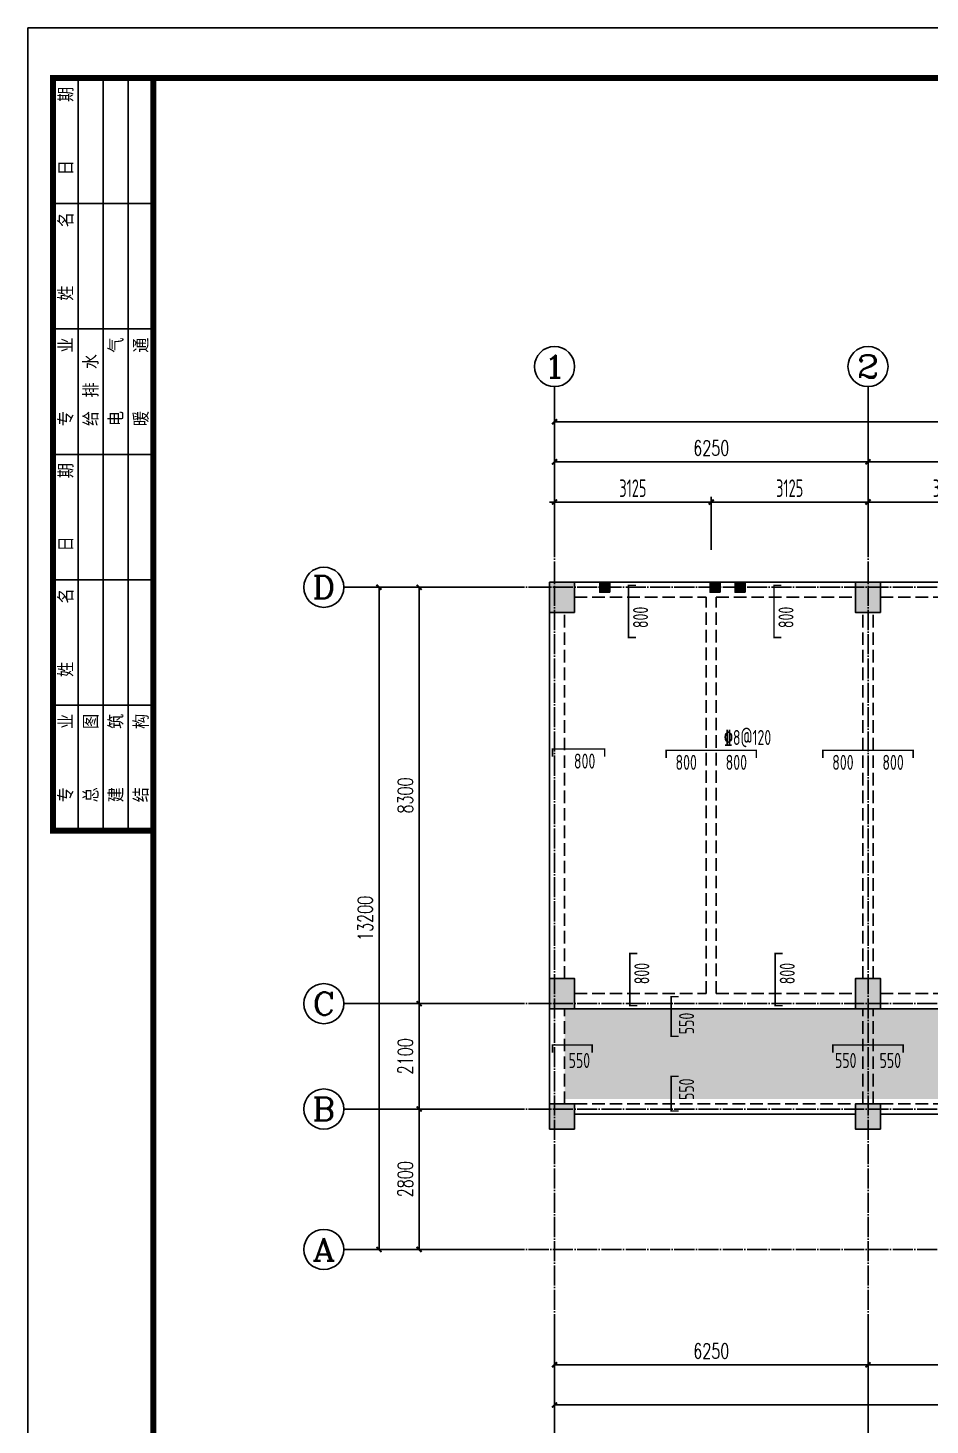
# Model space of a CAD drawing. Extents: x -441005 to 725361, y -182459 to 319313.
# Drawn here: x 139600 to 157588, y -72800 to -44950 of the extents above; entities that cross this region are included whole.
import ezdxf
from ezdxf.enums import TextEntityAlignment as Align

# ---------------------------------------------------------------- set-up
doc = ezdxf.new("R2010")
doc.units = 0
doc.header["$LTSCALE"] = 100
for name, pattern in [('DASHED', [0.75, 0.5, -0.25]), ('DOTE', [2.42, 2, -0.2, 0.02, -0.2]), ('HIDDEN', [7, 5, -2])]:
    doc.linetypes.add(name, pattern=pattern)
doc.layers.get('0').update_dxf_attribs({"linetype": 'CONTINUOUS'})
doc.layers.get('Defpoints').update_dxf_attribs({"linetype": 'CONTINUOUS'})
for name, color, linetype in [('AXIS', 3, 'CONTINUOUS'), ('AXIS_TEXT', 7, 'CONTINUOUS'), ('BEAM', 4, 'DASHED'), ('BEAM_CON', 4, 'CONTINUOUS'), ('B板筋标注', 7, 'CONTINUOUS'), ('B板细部尺寸标注', 9, 'CONTINUOUS'), ('COLU', 7, 'CONTINUOUS'), ('DOTE', 8, 'DOTE'), ('FSK_FREIN', 2, 'CONTINUOUS'), ('FSK_FTEXT', 4, 'CONTINUOUS'), ('GZ', 2, 'CONTINUOUS'), ('图框', 7, 'CONTINUOUS')]:
    doc.layers.add(name, color=color, linetype=linetype)
doc.styles.add('_TCH_AXIS', font='COMPLEX', dxfattribs={"bigfont": 'GBCBIG'})
doc.styles.add('_TCH_DIM_T3', font='simplex_.ttf', dxfattribs={"width": 0.705882, "bigfont": 'GBCBIG'})
doc.styles.add('BW_Rein', font='Tssdeng.shx', dxfattribs={"width": 0.7, "bigfont": 'hztxt.shx'})
doc.styles.add('COMPLEX', font='COMPLEX')
doc.styles.add('HZTXT', font='TXT', dxfattribs={"bigfont": 'HZTXT'})
doc.styles.add('TSSD_Dimension', font='tssdeng.shx', dxfattribs={"width": 0.62, "bigfont": '1.shx'})
doc.dimstyles.new('_TCH_ARCH&&100', dxfattribs={"dimtxt": 297.5, "dimasz": 100, "dimexe": 250, "dimexo": 300, "dimgap": 126.25, "dimtad": 1, "dimdec": 0, "dimzin": 0, "dimdsep": 46, "dimtxsty": '_TCH_DIM_T3', "dimblk": 'ARCHTICK', "dimcen": 0.09, "dimclrt": 7, "dimazin": 2, "dimtfac": 1, "dimtdec": 0, "dimtix": 1, "dimtmove": 2, "dimatfit": 3, "dimfxl": 0, "dimtolj": 1, "dimtzin": 0, "dimarcsym": 0})
doc.dimstyles.new('TSSD_100_100', dxfattribs={"dimtxt": 350, "dimasz": 100, "dimexe": 100, "dimexo": 250, "dimgap": 100, "dimtad": 1, "dimdec": 0, "dimzin": 0, "dimdsep": 46, "dimtxsty": 'TSSD_Dimension', "dimblk": 'ARCHTICK', "dimblk1": 'ARCHTICK', "dimblk2": 'ARCHTICK', "dimcen": 0, "dimdle": 100, "dimclrt": 7, "dimadec": 0, "dimazin": 0, "dimtfac": 1, "dimtdec": 0, "dimtix": 1, "dimtmove": 2, "dimatfit": 3, "dimfxl": 0, "dimtolj": 1, "dimtzin": 0, "dimarcsym": 0})

# ---------------------------------------------------------------- blocks, each defined once
blk = doc.blocks.new('_AXISO')
blk.add_circle((0, 0), 0.5)
at = {"layer": 'AXIS_TEXT', "style": 'COMPLEX', "width": 1.041667}
blk.add_attdef('A', text='', height=0.56, dxfattribs=at).set_placement((-0.25, -0.28), (0.25, -0.28), align=Align.FIT)
blk = doc.blocks.new('_ArchTick')
at = {"color": 0, "linetype": 'ByBlock', "const_width": 0.4}
blk.add_lwpolyline([(-0.5, -0.5), (0.5, 0.5)], dxfattribs=at)
blk = doc.blocks.new('*D57')
at = {"layer": 'AXIS', "color": 0, "lineweight": -2}
for p, q in [((148800, -66500), (147150, -66500)), ((147400, -69300), (147400, -66500)), ((148800, -69300), (147150, -69300))]:
    blk.add_line(p, q, dxfattribs=at)
at = {"layer": 'Defpoints', "color": 0}
for p in [(147400, -66500), (149100, -66500), (149100, -69300)]:
    blk.add_point(p, dxfattribs=at)
at = {"layer": 'AXIS', "color": 0, "lineweight": -2, "xscale": 100, "yscale": 100, "zscale": 100}
for p, rotation in [((147400, -66500), 90), ((147400, -69300), 270)]:
    blk.add_blockref('_ArchTick', p, dxfattribs=dict(at, rotation=rotation))
at = {"layer": 'AXIS', "color": 7, "insert": (147125, -67900), "char_height": 297.5, "attachment_point": 5, "rotation": 90, "style": '_TCH_DIM_T3'}
blk.add_mtext('\\A1;2800', dxfattribs=at)
blk = doc.blocks.new('*D58')
at = {"layer": 'AXIS', "color": 0, "lineweight": -2}
for p, q in [((148800, -64400), (147150, -64400)), ((147400, -66500), (147400, -64400)), ((148800, -66500), (147150, -66500))]:
    blk.add_line(p, q, dxfattribs=at)
at = {"layer": 'Defpoints', "color": 0}
for p in [(147400, -64400), (149100, -64400), (149100, -66500)]:
    blk.add_point(p, dxfattribs=at)
at = {"layer": 'AXIS', "color": 0, "lineweight": -2, "xscale": 100, "yscale": 100, "zscale": 100}
for p, rotation in [((147400, -64400), 90), ((147400, -66500), 270)]:
    blk.add_blockref('_ArchTick', p, dxfattribs=dict(at, rotation=rotation))
at = {"layer": 'AXIS', "color": 7, "insert": (147125, -65450), "char_height": 297.5, "attachment_point": 5, "rotation": 90, "style": '_TCH_DIM_T3'}
blk.add_mtext('\\A1;2100', dxfattribs=at)
blk = doc.blocks.new('*D59')
at = {"layer": 'AXIS', "color": 0, "lineweight": -2}
for p, q in [((148800, -56100), (147150, -56100)), ((147400, -64400), (147400, -56100)), ((148800, -64400), (147150, -64400))]:
    blk.add_line(p, q, dxfattribs=at)
at = {"layer": 'Defpoints', "color": 0}
for p in [(147400, -56100), (149100, -56100), (149100, -64400)]:
    blk.add_point(p, dxfattribs=at)
at = {"layer": 'AXIS', "color": 0, "lineweight": -2, "xscale": 100, "yscale": 100, "zscale": 100}
for p, rotation in [((147400, -56100), 90), ((147400, -64400), 270)]:
    blk.add_blockref('_ArchTick', p, dxfattribs=dict(at, rotation=rotation))
at = {"layer": 'AXIS', "color": 7, "insert": (147125, -60250), "char_height": 297.5, "attachment_point": 5, "rotation": 90, "style": '_TCH_DIM_T3'}
blk.add_mtext('\\A1;8300', dxfattribs=at)
blk = doc.blocks.new('*D60')
at = {"layer": 'AXIS', "color": 0, "lineweight": -2}
for p, q in [((150100, -54800), (150100, -53350)), ((156350, -54800), (156350, -53350)), ((150100, -53600), (156350, -53600))]:
    blk.add_line(p, q, dxfattribs=at)
at = {"layer": 'Defpoints', "color": 0}
for p in [(156350, -53600), (150100, -55100), (156350, -55100)]:
    blk.add_point(p, dxfattribs=at)
at = {"layer": 'AXIS', "color": 0, "lineweight": -2, "xscale": 100, "yscale": 100, "zscale": 100, "rotation": 180}
blk.add_blockref('_ArchTick', (150100, -53600), dxfattribs=at)
at = {"layer": 'AXIS', "color": 0, "lineweight": -2, "xscale": 100, "yscale": 100, "zscale": 100}
blk.add_blockref('_ArchTick', (156350, -53600), dxfattribs=at)
at = {"layer": 'AXIS', "color": 7, "insert": (153225, -53325), "char_height": 297.5, "attachment_point": 5, "style": '_TCH_DIM_T3'}
blk.add_mtext('\\A1;6250', dxfattribs=at)
blk = doc.blocks.new('*D61')
at = {"layer": 'AXIS', "color": 0, "lineweight": -2}
for p, q in [((156350, -54800), (156350, -53350)), ((162600, -54800), (162600, -53350)), ((156350, -53600), (162600, -53600))]:
    blk.add_line(p, q, dxfattribs=at)
at = {"layer": 'Defpoints', "color": 0}
for p in [(162600, -53600), (156350, -55100), (162600, -55100)]:
    blk.add_point(p, dxfattribs=at)
at = {"layer": 'AXIS', "color": 0, "lineweight": -2, "xscale": 100, "yscale": 100, "zscale": 100, "rotation": 180}
blk.add_blockref('_ArchTick', (156350, -53600), dxfattribs=at)
at = {"layer": 'AXIS', "color": 0, "lineweight": -2, "xscale": 100, "yscale": 100, "zscale": 100}
blk.add_blockref('_ArchTick', (162600, -53600), dxfattribs=at)
at = {"layer": 'AXIS', "color": 7, "insert": (159475, -53325), "char_height": 297.5, "attachment_point": 5, "style": '_TCH_DIM_T3'}
blk.add_mtext('\\A1;6250', dxfattribs=at)
blk = doc.blocks.new('*D67')
at = {"layer": 'AXIS', "color": 0, "lineweight": -2}
for p, q in [((150100, -70900), (150100, -71850)), ((156350, -70900), (156350, -71850)), ((150100, -71600), (156350, -71600))]:
    blk.add_line(p, q, dxfattribs=at)
at = {"layer": 'Defpoints', "color": 0}
for p in [(150100, -70600), (156350, -70600), (156350, -71600)]:
    blk.add_point(p, dxfattribs=at)
at = {"layer": 'AXIS', "color": 0, "lineweight": -2, "xscale": 100, "yscale": 100, "zscale": 100, "rotation": 180}
blk.add_blockref('_ArchTick', (150100, -71600), dxfattribs=at)
at = {"layer": 'AXIS', "color": 0, "lineweight": -2, "xscale": 100, "yscale": 100, "zscale": 100}
blk.add_blockref('_ArchTick', (156350, -71600), dxfattribs=at)
at = {"layer": 'AXIS', "color": 7, "insert": (153225, -71325), "char_height": 297.5, "attachment_point": 5, "style": '_TCH_DIM_T3'}
blk.add_mtext('\\A1;6250', dxfattribs=at)
blk = doc.blocks.new('*D68')
at = {"layer": 'AXIS', "color": 0, "lineweight": -2}
for p, q in [((156350, -70900), (156350, -71850)), ((162600, -70900), (162600, -71850)), ((156350, -71600), (162600, -71600))]:
    blk.add_line(p, q, dxfattribs=at)
at = {"layer": 'Defpoints', "color": 0}
for p in [(156350, -70600), (162600, -70600), (162600, -71600)]:
    blk.add_point(p, dxfattribs=at)
at = {"layer": 'AXIS', "color": 0, "lineweight": -2, "xscale": 100, "yscale": 100, "zscale": 100, "rotation": 180}
blk.add_blockref('_ArchTick', (156350, -71600), dxfattribs=at)
at = {"layer": 'AXIS', "color": 0, "lineweight": -2, "xscale": 100, "yscale": 100, "zscale": 100}
blk.add_blockref('_ArchTick', (162600, -71600), dxfattribs=at)
at = {"layer": 'AXIS', "color": 7, "insert": (159475, -71325), "char_height": 297.5, "attachment_point": 5, "style": '_TCH_DIM_T3'}
blk.add_mtext('\\A1;6250', dxfattribs=at)
blk = doc.blocks.new('*D73')
at = {"layer": 'AXIS', "color": 0, "lineweight": -2}
for p, q in [((148800, -56100), (146350, -56100)), ((146600, -69300), (146600, -56100)), ((148800, -69300), (146350, -69300))]:
    blk.add_line(p, q, dxfattribs=at)
at = {"layer": 'Defpoints', "color": 0}
for p in [(146600, -56100), (149100, -56100), (149100, -69300)]:
    blk.add_point(p, dxfattribs=at)
at = {"layer": 'AXIS', "color": 0, "lineweight": -2, "xscale": 100, "yscale": 100, "zscale": 100}
for p, rotation in [((146600, -56100), 90), ((146600, -69300), 270)]:
    blk.add_blockref('_ArchTick', p, dxfattribs=dict(at, rotation=rotation))
at = {"layer": 'AXIS', "color": 7, "insert": (146325, -62700), "char_height": 297.5, "attachment_point": 5, "rotation": 90, "style": '_TCH_DIM_T3'}
blk.add_mtext('\\A1;13200', dxfattribs=at)
blk = doc.blocks.new('*D74')
at = {"layer": 'AXIS', "color": 0, "lineweight": -2}
for p, q in [((150100, -54800), (150100, -52550)), ((201850, -54800), (201850, -52550)), ((150100, -52800), (201850, -52800))]:
    blk.add_line(p, q, dxfattribs=at)
at = {"layer": 'Defpoints', "color": 0}
for p in [(201850, -52800), (150100, -55100), (201850, -55100)]:
    blk.add_point(p, dxfattribs=at)
at = {"layer": 'AXIS', "color": 0, "lineweight": -2, "xscale": 100, "yscale": 100, "zscale": 100, "rotation": 180}
blk.add_blockref('_ArchTick', (150100, -52800), dxfattribs=at)
at = {"layer": 'AXIS', "color": 0, "lineweight": -2, "xscale": 100, "yscale": 100, "zscale": 100}
blk.add_blockref('_ArchTick', (201850, -52800), dxfattribs=at)
at = {"layer": 'AXIS', "color": 7, "insert": (175975, -52525), "char_height": 297.5, "attachment_point": 5, "style": '_TCH_DIM_T3'}
blk.add_mtext('\\A1;51750', dxfattribs=at)
blk = doc.blocks.new('*D79')
at = {"layer": 'AXIS', "color": 0, "lineweight": -2}
for p, q in [((150100, -70900), (150100, -72650)), ((203950, -70900), (203950, -72650)), ((150100, -72400), (203950, -72400))]:
    blk.add_line(p, q, dxfattribs=at)
at = {"layer": 'Defpoints', "color": 0}
for p in [(150100, -70600), (203950, -70600), (203950, -72400)]:
    blk.add_point(p, dxfattribs=at)
at = {"layer": 'AXIS', "color": 0, "lineweight": -2, "xscale": 100, "yscale": 100, "zscale": 100, "rotation": 180}
blk.add_blockref('_ArchTick', (150100, -72400), dxfattribs=at)
at = {"layer": 'AXIS', "color": 0, "lineweight": -2, "xscale": 100, "yscale": 100, "zscale": 100}
blk.add_blockref('_ArchTick', (203950, -72400), dxfattribs=at)
at = {"layer": 'AXIS', "color": 7, "insert": (177025, -72125), "char_height": 297.5, "attachment_point": 5, "style": '_TCH_DIM_T3'}
blk.add_mtext('\\A1;53850', dxfattribs=at)
blk = doc.blocks.new('*D94')
at = {"layer": 'B板细部尺寸标注', "color": 0, "lineweight": -2}
for p, q in [((156350, -55355), (156350, -54300)), ((159475, -55355), (159475, -54300)), ((156250, -54400), (159575, -54400))]:
    blk.add_line(p, q, dxfattribs=at)
at = {"layer": 'Defpoints', "color": 0}
for p in [(159475, -54400), (156350, -55605), (159475, -55605)]:
    blk.add_point(p, dxfattribs=at)
at = {"layer": 'B板细部尺寸标注', "color": 0, "lineweight": -2, "xscale": 100, "yscale": 100, "zscale": 100, "rotation": 180}
blk.add_blockref('_ArchTick', (156350, -54400), dxfattribs=at)
at = {"layer": 'B板细部尺寸标注', "color": 0, "lineweight": -2, "xscale": 100, "yscale": 100, "zscale": 100}
blk.add_blockref('_ArchTick', (159475, -54400), dxfattribs=at)
at = {"layer": 'B板细部尺寸标注', "color": 7, "insert": (157912, -54125), "char_height": 350, "attachment_point": 5, "style": 'TSSD_Dimension'}
blk.add_mtext('\\A1;3125', dxfattribs=at)
blk = doc.blocks.new('*D95')
at = {"layer": 'B板细部尺寸标注', "color": 0, "lineweight": -2}
for p, q in [((153225, -55355), (153225, -54300)), ((156350, -55355), (156350, -54300)), ((153125, -54400), (156450, -54400))]:
    blk.add_line(p, q, dxfattribs=at)
at = {"layer": 'Defpoints', "color": 0}
for p in [(156350, -54400), (153225, -55605), (156350, -55605)]:
    blk.add_point(p, dxfattribs=at)
at = {"layer": 'B板细部尺寸标注', "color": 0, "lineweight": -2, "xscale": 100, "yscale": 100, "zscale": 100, "rotation": 180}
blk.add_blockref('_ArchTick', (153225, -54400), dxfattribs=at)
at = {"layer": 'B板细部尺寸标注', "color": 0, "lineweight": -2, "xscale": 100, "yscale": 100, "zscale": 100}
blk.add_blockref('_ArchTick', (156350, -54400), dxfattribs=at)
at = {"layer": 'B板细部尺寸标注', "color": 7, "insert": (154788, -54125), "char_height": 350, "attachment_point": 5, "style": 'TSSD_Dimension'}
blk.add_mtext('\\A1;3125', dxfattribs=at)
blk = doc.blocks.new('*D96')
at = {"layer": 'B板细部尺寸标注', "color": 0, "lineweight": -2}
for p, q in [((150100, -55355), (150100, -54300)), ((153225, -55355), (153225, -54300)), ((150000, -54400), (153325, -54400))]:
    blk.add_line(p, q, dxfattribs=at)
at = {"layer": 'Defpoints', "color": 0}
for p in [(153225, -54400), (150100, -55605), (153225, -55605)]:
    blk.add_point(p, dxfattribs=at)
at = {"layer": 'B板细部尺寸标注', "color": 0, "lineweight": -2, "xscale": 100, "yscale": 100, "zscale": 100, "rotation": 180}
blk.add_blockref('_ArchTick', (150100, -54400), dxfattribs=at)
at = {"layer": 'B板细部尺寸标注', "color": 0, "lineweight": -2, "xscale": 100, "yscale": 100, "zscale": 100}
blk.add_blockref('_ArchTick', (153225, -54400), dxfattribs=at)
at = {"layer": 'B板细部尺寸标注', "color": 7, "insert": (151662, -54125), "char_height": 350, "attachment_point": 5, "style": 'TSSD_Dimension'}
blk.add_mtext('\\A1;3125', dxfattribs=at)
blk = doc.blocks.new('A2+1_2')
at = {"layer": '图框'}
for p, q in [((1000, 26000), (1000, 41000)), ((1500, 26000), (1500, 41000)), ((2000, 26000), (2000, 41000)), ((2500, 38500), (500, 38500)), ((2500, 36000), (500, 36000)), ((2500, 33500), (500, 33500)), ((2500, 31000), (500, 31000)), ((2500, 28500), (500, 28500))]:
    blk.add_line(p, q, dxfattribs=at)
blk.add_lwpolyline([(0, 0), (89100, 0), (89100, 42000), (0, 42000)], close=True, dxfattribs=at)
at = {"layer": '图框', "const_width": 120}
blk.add_lwpolyline([(2500, 41000), (500, 41000), (500, 26000), (2500, 26000)], dxfattribs=at)
blk.add_lwpolyline([(2500, 1000), (88100, 1000), (88100, 41000), (2500, 41000)], close=True, dxfattribs=at)
at = {"layer": '图框', "style": 'HZTXT'}
for s, p in [('日    期', (911, 39064)), ('姓    名', (911, 36564)), ('专    业', (911, 34064)), ('电    气', (1911, 34064)), ('暖    通', (2411, 34064)), ('给 排 水', (1411, 34064)), ('日    期', (911, 31564)), ('姓    名', (911, 29064)), ('专    业', (911, 26564)), ('总    图', (1411, 26564)), ('建    筑', (1911, 26564)), ('结    构', (2411, 26564))]:
    blk.add_text(s, height=300, rotation=90, dxfattribs=at).set_placement(p)
blk = doc.blocks.new('GZ')
at = {"layer": 'GZ'}
blk.add_hatch(color=252, dxfattribs=at).paths.add_polyline_path([(200, 0), (0, 0), (0, 200), (200, 200)])
at = {"layer": 'GZ', "color": 2}
blk.add_lwpolyline([(200, 0), (0, 0), (0, 200), (200, 200)], close=True, dxfattribs=at)
blk = doc.blocks.new('A$C7B5C40C7')
at = {"layer": 'GZ'}
for p in [(3200, -200), (3700, -200), (1000, -200)]:
    blk.add_blockref('GZ', p, dxfattribs=at)

msp = doc.modelspace()

# ---------------------------------------------------------------- hatches: boundary and pattern name
at = {"layer": 'B板筋标注'}
h = msp.add_hatch(dxfattribs=at)
h.set_pattern_fill('CROSS', color=6, scale=50, style=0)
h.set_pattern_definition([(0, (150000, 47000), (317.5, 317.5), [158.75, -476.25]), (90, (150079.38, 46920.62), (-317.5, 317.5), [158.75, -476.25])])
h.paths.add_polyline_path([(150300, -66300), (190650, -66300), (190650, -66500), (205650, -66500), (205650, -64500), (197750, -64500), (197750, -64200), (190950, -64200), (190950, -64500), (150300, -64500)])
at = {"layer": 'COLU'}
for points in [[(150500, -56600), (150500, -56000), (150000, -56000), (150000, -56600)], [(156600, -56600), (156600, -56000), (156100, -56000), (156100, -56600)], [(150500, -64500), (150500, -63900), (150000, -63900), (150000, -64500)], [(156600, -64500), (156600, -63900), (156100, -63900), (156100, -64500)], [(150500, -66900), (150500, -66400), (150000, -66400), (150000, -66900)], [(156600, -66900), (156600, -66400), (156100, -66400), (156100, -66900)]]:
    msp.add_hatch(color=251, dxfattribs=at).paths.add_polyline_path(points)

# ---------------------------------------------------------------- linework, layer by layer
at = {"layer": 'AXIS'}
for p, q in [((150100, -55100), (150100, -52100)), ((156350, -55100), (156350, -52100)), ((149100, -56100), (145900, -56100)), ((149100, -64400), (145900, -64400)), ((149100, -66500), (145900, -66500)), ((149100, -69300), (145900, -69300)), ((150100, -70600), (150100, -73100)), ((156350, -70600), (156350, -73100))]:
    msp.add_line(p, q, dxfattribs=at)
at = {"layer": 'BEAM', "linetype": 'HIDDEN', "ltscale": 0.5}
for p, q in [((150500, -56300), (153125, -56300)), ((153125, -64200), (153125, -56300)), ((153325, -56300), (156100, -56300)), ((153325, -64200), (153325, -56300)), ((156600, -56300), (159375, -56300)), ((150300, -63900), (150300, -56600)), ((156250, -63900), (156250, -56600)), ((156450, -63900), (156450, -56600)), ((150500, -64200), (153125, -64200)), ((153325, -64200), (156100, -64200)), ((156600, -64200), (159375, -64200)), ((150300, -66400), (150300, -64500)), ((156250, -66400), (156250, -64500)), ((156450, -66400), (156450, -64500)), ((150500, -66400), (156100, -66400)), ((156600, -66400), (162300, -66400))]:
    msp.add_line(p, q, dxfattribs=at)
at = {"layer": 'BEAM_CON'}
for p, q in [((150500, -56000), (156100, -56000)), ((156600, -56000), (160600, -56000)), ((150000, -63900), (150000, -56600)), ((150000, -66400), (150000, -64500)), ((150500, -64500), (156100, -64500)), ((156600, -64500), (162350, -64500)), ((150500, -66600), (156100, -66600)), ((156600, -66600), (162300, -66600))]:
    msp.add_line(p, q, dxfattribs=at)
at = {"layer": 'COLU'}
for points in [[(150500, -56600), (150500, -56000), (150000, -56000), (150000, -56600)], [(156600, -56600), (156600, -56000), (156100, -56000), (156100, -56600)], [(150500, -64500), (150500, -63900), (150000, -63900), (150000, -64500)], [(156600, -64500), (156600, -63900), (156100, -63900), (156100, -64500)], [(150500, -66900), (150500, -66400), (150000, -66400), (150000, -66900)], [(156600, -66900), (156600, -66400), (156100, -66400), (156100, -66900)]]:
    msp.add_lwpolyline(points, close=True, dxfattribs=at)
at = {"layer": 'DOTE', "ltscale": 2}
for p, q in [((150100, -55100), (150100, -70600)), ((156350, -55100), (156350, -70600)), ((149100, -56100), (207300, -56100)), ((149100, -64400), (207300, -64400)), ((149100, -66500), (207300, -66500)), ((149100, -69300), (207300, -69300))]:
    msp.add_line(p, q, dxfattribs=at)
at = {"layer": 'FSK_FREIN', "const_width": 30}
for points in [[(151725, -57100), (151575, -57100), (151575, -56060), (151725, -56060)], [(154625, -57100), (154475, -57100), (154475, -56060), (154625, -56060)], [(150060, -59475), (150060, -59325), (151100, -59325), (151100, -59475)], [(152325, -59500), (152325, -59350), (154125, -59350), (154125, -59500)], [(155450, -59500), (155450, -59350), (157250, -59350), (157250, -59500)], [(151750, -64440), (151600, -64440), (151600, -63400), (151750, -63400)], [(154650, -64440), (154500, -64440), (154500, -63400), (154650, -63400)], [(152575, -65050), (152425, -65050), (152425, -64260), (152575, -64260)], [(150060, -65375), (150060, -65225), (150850, -65225), (150850, -65375)], [(155650, -65375), (155650, -65225), (157050, -65225), (157050, -65375)], [(152575, -66540), (152425, -66540), (152425, -65850), (152575, -65850)]]:
    msp.add_lwpolyline(points, dxfattribs=at)

# ---------------------------------------------------------------- block references
msp.add_blockref('A2+1_2', (139600, -86950))
at = {"layer": 'AXIS'}
ref = msp.add_blockref('_AXISO', (150100, -51700), dxfattribs=dict(at, xscale=800, yscale=800, zscale=800))
ref.add_attrib('A', '1', dxfattribs={"layer": 'AXIS_TEXT', "height": 452.5, "style": '_TCH_AXIS', "width": 2.333333}).set_placement((149873.7, -51926.3), (150326.3, -51926.3), align=Align.FIT)
ref = msp.add_blockref('_AXISO', (156350, -51700), dxfattribs=dict(at, xscale=800, yscale=800, zscale=800))
ref.add_attrib('A', '2', dxfattribs={"layer": 'AXIS_TEXT', "height": 452.5, "style": '_TCH_AXIS', "width": 1.5}).set_placement((156123.7, -51926.3), (156576.3, -51926.3), align=Align.FIT)
ref = msp.add_blockref('_AXISO', (145500, -56100), dxfattribs=dict(at, xscale=800, yscale=800, zscale=800))
ref.add_attrib('A', 'D', dxfattribs={"layer": 'AXIS_TEXT', "height": 452.5, "style": '_TCH_AXIS', "width": 1.235294}).set_placement((145273.7, -56326.3), (145726.3, -56326.3), align=Align.FIT)
ref = msp.add_blockref('_AXISO', (145500, -64400), dxfattribs=dict(at, xscale=800, yscale=800, zscale=800))
ref.add_attrib('A', 'C', dxfattribs={"layer": 'AXIS_TEXT', "height": 452.5, "style": '_TCH_AXIS', "width": 1.4}).set_placement((145273.7, -64626.3), (145726.3, -64626.3), align=Align.FIT)
ref = msp.add_blockref('_AXISO', (145500, -66500), dxfattribs=dict(at, xscale=800, yscale=800, zscale=800))
ref.add_attrib('A', 'B', dxfattribs={"layer": 'AXIS_TEXT', "height": 452.5, "style": '_TCH_AXIS', "width": 1.235294}).set_placement((145273.7, -66726.3), (145726.3, -66726.3), align=Align.FIT)
ref = msp.add_blockref('_AXISO', (145500, -69300), dxfattribs=dict(at, xscale=800, yscale=800, zscale=800))
ref.add_attrib('A', 'A', dxfattribs={"layer": 'AXIS_TEXT', "height": 452.5, "style": '_TCH_AXIS', "width": 1.166667}).set_placement((145273.7, -69526.3), (145726.3, -69526.3), align=Align.FIT)
at = {"layer": 'GZ'}
msp.add_blockref('A$C7B5C40C7', (150000, -56000), dxfattribs=at)

# ---------------------------------------------------------------- texts
at = {"layer": 'FSK_FTEXT', "style": 'BW_Rein', "width": 0.7}
for p in [(151665, -56700), (154565, -56700), (151690, -63800), (154590, -63800)]:
    msp.add_text('800', height=300, rotation=90, dxfattribs=at).set_placement(p, align=Align.TOP_CENTER)
msp.add_text('%%1328@120', height=300, dxfattribs=at).set_placement((154420.2, -59244.2), align=Align.RIGHT)
for p in [(150700, -59415), (152725, -59440), (153725, -59440), (155850, -59440), (156850, -59440)]:
    msp.add_text('800', height=300, dxfattribs=at).set_placement(p, align=Align.TOP_CENTER)
msp.add_text('550', height=300, rotation=90, dxfattribs=at).set_placement((152582.5, -64580), align=Align.TOP_RIGHT)
for p in [(150380, -65382.5), (156580, -65382.5)]:
    msp.add_text('550', height=300, dxfattribs=at).set_placement(p, align=Align.TOP_LEFT)
msp.add_text('550', height=300, dxfattribs=at).set_placement((156120, -65382.5), align=Align.TOP_RIGHT)
msp.add_text('550', height=300, rotation=90, dxfattribs=at).set_placement((152582.5, -66320), align=Align.TOP_LEFT)

# ---------------------------------------------------------------- dimensions: what is measured, and where the dimension line sits
at = {"layer": 'AXIS'}
for p1, p2, distance, picture, middle in [((150100, -55100), (201850, -55100), 2300, '*D74', (175975, -52525)), ((150100, -55100), (156350, -55100), 1500, '*D60', (153225, -53325)), ((156350, -55100), (162600, -55100), 1500, '*D61', (159475, -53325)), ((149100, -69300), (149100, -56100), 2500, '*D73', (146325, -62700)), ((149100, -64400), (149100, -56100), 1700, '*D59', (147125, -60250)), ((149100, -66500), (149100, -64400), 1700, '*D58', (147125, -65450)), ((149100, -69300), (149100, -66500), 1700, '*D57', (147125, -67900)), ((150100, -70600), (156350, -70600), -1000, '*D67', (153225, -71325)), ((150100, -70600), (203950, -70600), -1800, '*D79', (177025, -72125)), ((156350, -70600), (162600, -70600), -1000, '*D68', (159475, -71325))]:
    dim = msp.add_aligned_dim(p1=p1, p2=p2, distance=distance, dimstyle='_TCH_ARCH&&100', dxfattribs=at)
    dim.commit()
    dim.dimension.update_dxf_attribs({"geometry": picture, "text_midpoint": middle})
at = {"layer": 'B板细部尺寸标注'}
for base, p1, p2, picture, middle in [((153225, -54400), (150100, -55605.1), (153225, -55605.1), '*D96', (151662.5, -54125)), ((156350, -54400), (153225, -55605.1), (156350, -55605.1), '*D95', (154787.5, -54125)), ((159475, -54400), (156350, -55605.1), (159475, -55605.1), '*D94', (157912.5, -54125))]:
    dim = msp.add_linear_dim(base=base, p1=p1, p2=p2, dimstyle='TSSD_100_100', dxfattribs=at)
    dim.commit()
    dim.dimension.update_dxf_attribs({"geometry": picture, "text_midpoint": middle})

doc.saveas('drawing.dxf')
